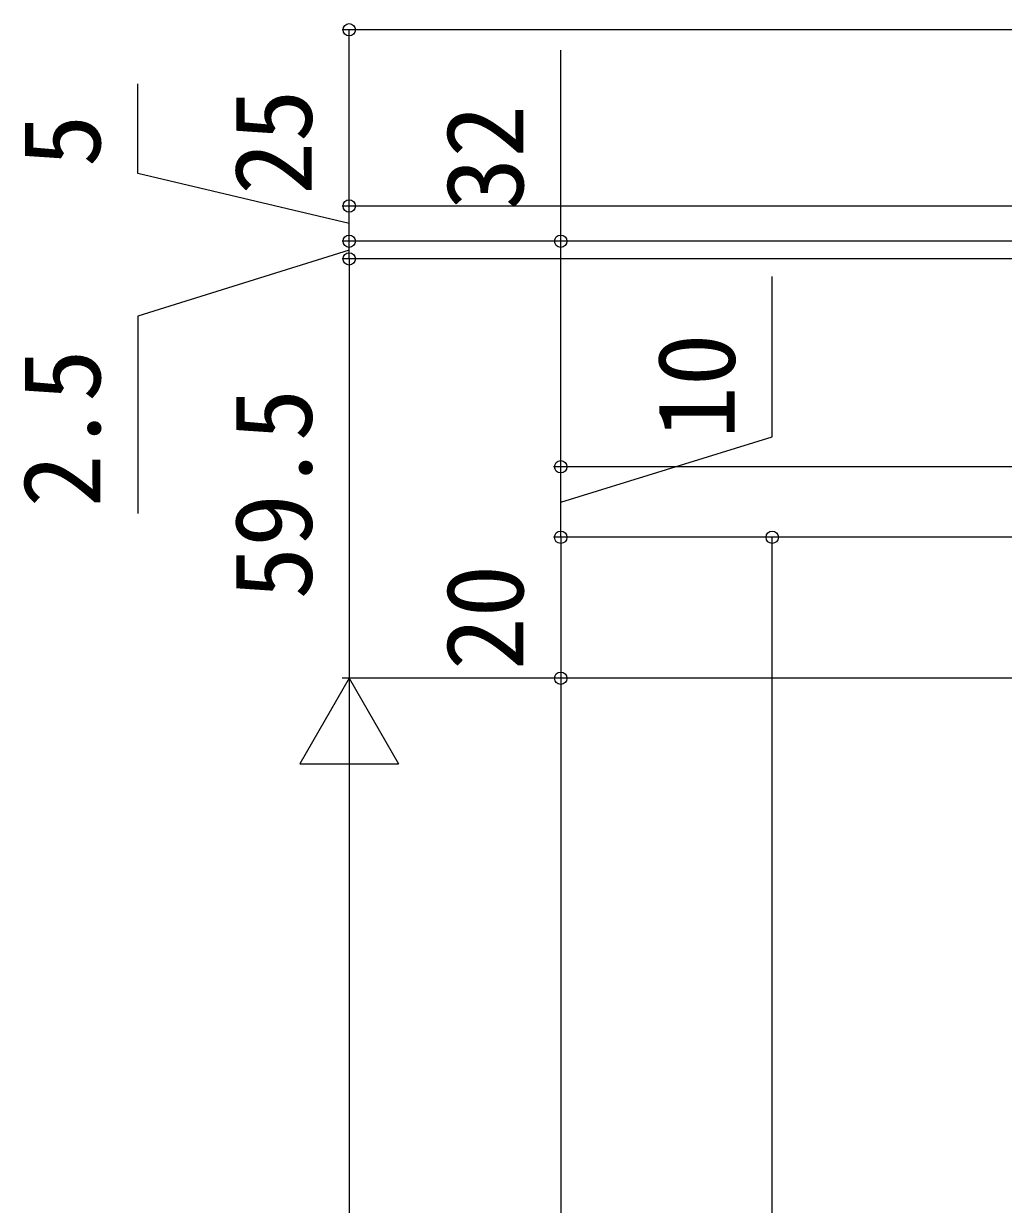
# Model space of a CAD drawing. Units: millimetres, scale not verified. Extents: x -875 to 875, y -1299 to 1293.
# Drawn here: x -367.4 to -228.4, y -458.4 to -290.9 of the extents above; entities that cross this region are included whole.
import ezdxf
from ezdxf.enums import TextEntityAlignment as Align

# ---------------------------------------------------------------- set-up
doc = ezdxf.new("R2010")
doc.units = ezdxf.units.MM
doc.header["$LTSCALE"] = 8
doc.layers.add('0-5_YKK_D', color=6, linetype='Continuous')
doc.styles.add('ＭＳ ゴシック', font='')
doc.styles.get('ＭＳ ゴシック').set_extended_font_data('MS Gothic')

msp = doc.modelspace()

# ---------------------------------------------------------------- linework, layer by layer
at = {"layer": '0-5_YKK_D'}
for p, q in [((-191.728, -291.8), (-322.228, -291.8)), ((-321.228, -316.8), (-321.228, -291.8)), ((-191.728, -316.8), (-322.228, -316.8)), ((-191.728, -316.8), (-322.228, -316.8)), ((-321.228, -321.8), (-321.228, -316.8)), ((-321.228, -321.8), (-321.228, -318.3)), ((-193.435, -321.8), (-322.228, -321.8)), ((-193.435, -321.8), (-322.228, -321.8)), ((-321.228, -324.3), (-321.228, -321.8)), ((-321.228, -324.3), (-321.228, -321.8)), ((-193.435, -321.8), (-292.228, -321.8)), ((-194.228, -324.3), (-322.228, -324.3)), ((-194.228, -324.3), (-322.228, -324.3)), ((-321.228, -324.3), (-321.228, -383.8)), ((-321.228, -324.3), (-321.228, -327.8)), ((-163.928, -353.8), (-292.228, -353.8)), ((-163.928, -353.8), (-292.228, -353.8)), ((-291.228, -363.8), (-291.228, -353.8)), ((-163.728, -363.8), (-292.228, -363.8)), ((-163.728, -363.8), (-292.228, -363.8)), ((-291.228, -363.8), (-291.228, -383.8)), ((-163.728, -363.8), (-262.228, -363.8)), ((-261.228, -628.8), (-261.228, -363.8)), ((-321.228, -383.8), (-328.228, -395.924)), ((-102.228, -383.8), (-322.228, -383.8)), ((-102.228, -383.8), (-322.228, -383.8)), ((-321.228, -383.8), (-314.228, -395.924)), ((-321.228, -383.8), (-321.228, -408.049)), ((-102.228, -383.8), (-292.228, -383.8)), ((-291.228, -383.8), (-291.228, -633.8)), ((-328.228, -395.924), (-314.228, -395.924)), ((-321.228, -397.8), (-321.228, -1119.8))]:
    msp.add_line(p, q, dxfattribs=at)
for points in [[(-291.228, -353.8), (-291.228, -321.8), (-291.228, -294.698)], [(-321.228, -319.3), (-351.228, -312.181), (-351.228, -299.487)], [(-321.228, -323.05), (-351.228, -332.408), (-351.228, -360.442)], [(-291.228, -358.8), (-261.228, -349.538), (-261.228, -326.788)]]:
    msp.add_lwpolyline(points, dxfattribs=at)
for centre in [(-321.228, -291.8), (-321.228, -316.8), (-321.228, -316.8), (-321.228, -321.8), (-321.228, -321.8), (-291.228, -321.8), (-321.228, -324.3), (-321.228, -324.3), (-291.228, -353.8), (-291.228, -353.8), (-291.228, -363.8), (-291.228, -363.8), (-261.228, -363.8), (-291.228, -383.8)]:
    msp.add_circle(centre, 0.875, dxfattribs=at)

# ---------------------------------------------------------------- texts
at = {"layer": '0-5_YKK_D', "style": 'ＭＳ ゴシック'}
for s, p in [('25', (-323.228, -315.209)), ('32', (-293.228, -317.408)), ('5', (-353.228, -311.288)), ('10', (-263.228, -349.839)), ('2.5', (-353.228, -359.55)), ('59.5', (-323.228, -372.63)), ('20', (-293.228, -382.649))]:
    msp.add_text(s, height=11, rotation=90, dxfattribs=at).set_placement(p, align=Align.BOTTOM_LEFT)

doc.saveas('drawing.dxf')
